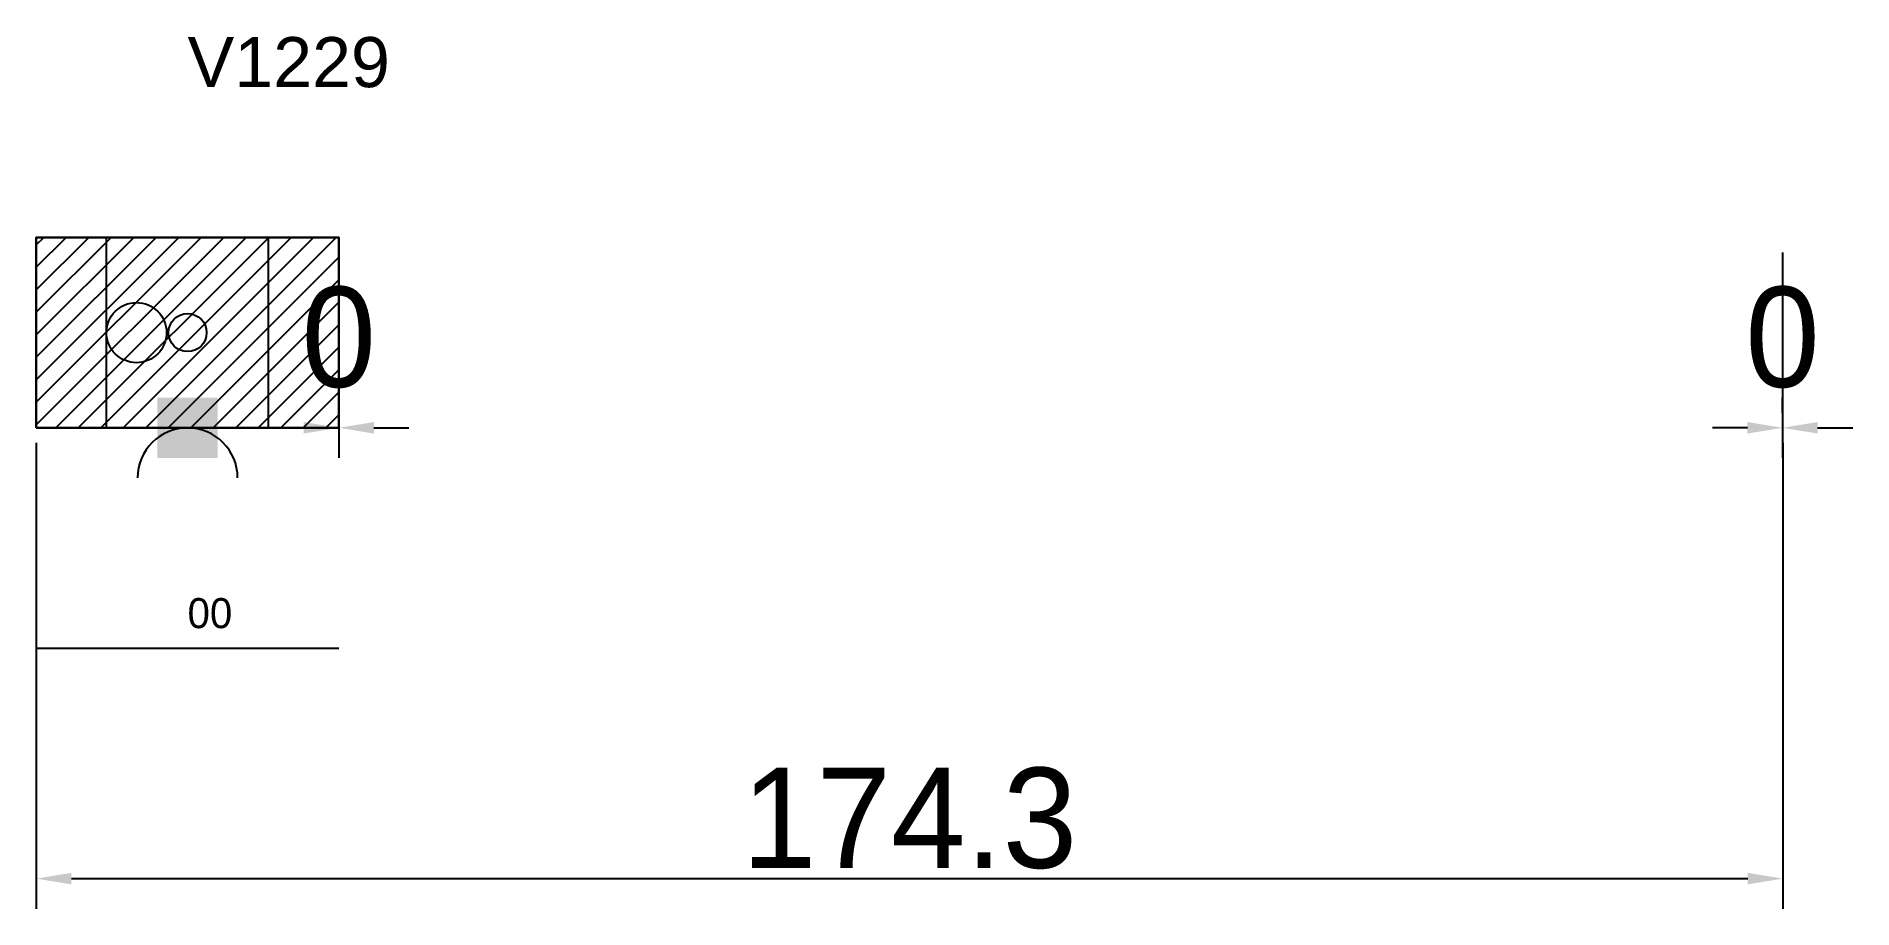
# Model space of a CAD drawing. Header units: metres. Extents: x 12796 to 12977, y 13111 to 13198.
import ezdxf

# ---------------------------------------------------------------- set-up
doc = ezdxf.new("R2010")
doc.units = ezdxf.units.M
for name, color, linetype in [('00 - FELIPE', 2, 'CONTINUOUS'), ('COTA', 241, 'CONTINUOUS'), ('Escoras', 2, 'CONTINUOUS'), ('Forcador', 251, 'CONTINUOUS'), ('Hachura', 251, 'CONTINUOUS'), ('NOMENCLATURA', 7, 'CONTINUOUS'), ('Painéis', 200, 'CONTINUOUS'), ('REAPROVEITAMENTO', 251, 'CONTINUOUS'), ('SARR_2.2x7', 40, 'CONTINUOUS')]:
    doc.layers.add(name, color=color, linetype=linetype)
doc.styles.add('STR_STANDARD', font='arial.ttf')
doc.dimstyles.new('EZ DXF', dxfattribs={"dimtxt": 10, "dimasz": 3.5, "dimexe": 3, "dimexo": 1.5, "dimgap": 1, "dimtad": 1, "dimdec": 1, "dimdsep": 46, "dimcen": 2.5, "dimazin": 3, "dimtfac": 1, "dimtmove": 0, "dimatfit": 3})

# ---------------------------------------------------------------- blocks, each defined once
blk = doc.blocks.new('_CLOSEDFILLED')
at = {"color": 0, "linetype": 'BYBLOCK'}
blk.add_solid([(-1, 0.164), (0, 0), (-1, -0.164)], dxfattribs=at)
blk = doc.blocks.new('*D1')
for p, q in [((12795.5914, 13157.4905), (12795.5914, 13110.9905)), ((12969.8914, 13157.4905), (12969.8914, 13110.9905)), ((12799.0914, 13113.9905), (12966.3914, 13113.9905))]:
    blk.add_line(p, q)
at = {"layer": 'Defpoints'}
for p in [(12795.5914, 13158.9905), (12969.8914, 13158.9905), (12795.5914, 13113.9905)]:
    blk.add_point(p, dxfattribs=at)
at = {"layer": 'COTA', "xscale": 3.5, "yscale": 3.5, "rotation": 180}
blk.add_blockref('_CLOSEDFILLED', (12795.5914, 13113.9905), dxfattribs=at)
at = {"layer": 'COTA', "xscale": 3.5, "yscale": 3.5}
blk.add_blockref('_CLOSEDFILLED', (12969.8914, 13113.9905), dxfattribs=at)
at = {"layer": 'COTA', "insert": (12882.7414, 13119.9905), "char_height": 10, "attachment_point": 5}
blk.add_mtext('174.3', dxfattribs=at)
blk = doc.blocks.new('*D2')
for p, q in [((12969.867375, 13176.4905), (12969.867375, 13155.9905)), ((12969.867375, 13160.4905), (12969.867375, 13161.9905)), ((12966.367375, 13158.9905), (12962.867375, 13158.9905)), ((12969.867375, 13158.9905), (12969.867375, 13158.9905)), ((12973.367375, 13158.9905), (12976.867375, 13158.9905))]:
    blk.add_line(p, q)
at = {"layer": 'Defpoints'}
for p in [(12969.867375, 13177.9905), (12969.867375, 13158.9905), (12969.867375, 13158.9905)]:
    blk.add_point(p, dxfattribs=at)
at = {"layer": 'COTA', "xscale": 3.5, "yscale": 3.5}
blk.add_blockref('_CLOSEDFILLED', (12969.867375, 13158.9905), dxfattribs=at)
at = {"layer": 'COTA', "xscale": 3.5, "yscale": 3.5, "rotation": 180}
blk.add_blockref('_CLOSEDFILLED', (12969.867375, 13158.9905), dxfattribs=at)
at = {"layer": 'COTA', "insert": (12969.867375, 13167.9905), "char_height": 10, "attachment_point": 5}
blk.add_mtext('0', dxfattribs=at)
blk = doc.blocks.new('*D3')
for p, q in [((12795.5914, 13157.4905), (12795.5914, 13110.9905)), ((12969.8914, 13157.4905), (12969.8914, 13110.9905)), ((12799.0914, 13113.9905), (12966.3914, 13113.9905))]:
    blk.add_line(p, q)
at = {"layer": 'Defpoints'}
for p in [(12795.5914, 13158.9905), (12825.7914, 13158.9905)]:
    blk.add_point(p, dxfattribs=at)
at = {"layer": 'COTA', "xscale": 3.5, "yscale": 3.5, "rotation": 180}
blk.add_blockref('_CLOSEDFILLED', (12795.5914, 13113.9905), dxfattribs=at)
at = {"layer": 'COTA', "xscale": 3.5, "yscale": 3.5}
blk.add_blockref('_CLOSEDFILLED', (12969.8914, 13113.9905), dxfattribs=at)
at = {"layer": 'COTA', "insert": (12882.7414, 13119.9905), "char_height": 10, "attachment_point": 5}
blk.add_mtext('174.3', dxfattribs=at)

msp = doc.modelspace()

# ---------------------------------------------------------------- hatches: boundary and pattern name
at = {"layer": 'REAPROVEITAMENTO'}
h = msp.add_hatch(dxfattribs=at)
h.set_pattern_fill('ANSI31', scale=0.5)
h.paths.add_polyline_path([(12795.5914, 13158.9905), (12825.776582, 13158.9905), (12825.776582, 13177.9905), (12795.5914, 13177.9905)])
h = msp.add_hatch(dxfattribs=at)
h.set_pattern_fill('ANSI31', scale=0.5)
h.paths.add_polyline_path([(12795.5914, 13158.9905), (12825.776582, 13158.9905), (12825.776582, 13177.9905), (12795.5914, 13177.9905)])

# ---------------------------------------------------------------- linework, layer by layer
at = {"layer": '00 - FELIPE'}
msp.add_line((12795.5914, 13136.9905), (12825.776582, 13136.9905), dxfattribs=at)
msp.add_line((12795.5914, 13136.9905), (12825.776582, 13136.9905), dxfattribs=at)
at = {"layer": 'Escoras'}
msp.add_circle((12810.683991, 13168.4905), 1.9, dxfattribs=at)
msp.add_circle((12810.683991, 13168.4905), 1.9, dxfattribs=at)
at = {"layer": 'Forcador'}
msp.add_circle((12805.5914, 13168.4905), 3, dxfattribs=at)
msp.add_circle((12805.5914, 13168.4905), 3, dxfattribs=at)
at = {"layer": 'Hachura'}
msp.add_solid([(12807.683991, 13161.9905), (12813.683991, 13161.9905), (12807.683991, 13155.9905), (12813.683991, 13155.9905)], dxfattribs=at)
msp.add_solid([(12807.683991, 13161.9905), (12813.683991, 13161.9905), (12807.683991, 13155.9905), (12813.683991, 13155.9905)], dxfattribs=at)
at = {"layer": 'Painéis'}
for points in [[(12795.5914, 13158.9905), (12795.5914, 13177.9905)], [(12795.5914, 13177.9905), (12825.776582, 13177.9905)], [(12795.5914, 13158.9905), (12795.5914, 13177.9905)], [(12795.5914, 13177.9905), (12825.776582, 13177.9905)], [(12825.776582, 13158.9905), (12825.776582, 13177.9905)], [(12825.776582, 13158.9905), (12825.776582, 13177.9905)], [(12795.5914, 13158.9905), (12825.776582, 13158.9905)], [(12795.5914, 13158.9905), (12825.776582, 13158.9905)]]:
    msp.add_lwpolyline(points, close=True, dxfattribs=at)
msp.add_arc((12810.683991, 13153.9905), 5, 0, 180, dxfattribs=at)
msp.add_arc((12810.683991, 13153.9905), 5, 0, 180, dxfattribs=at)
at = {"layer": 'SARR_2.2x7'}
for p, q in [((12802.5914, 13158.9905), (12802.5914, 13177.9905)), ((12802.5914, 13158.9905), (12802.5914, 13177.9905)), ((12818.776582, 13158.9905), (12818.776582, 13177.9905)), ((12818.776582, 13158.9905), (12818.776582, 13177.9905))]:
    msp.add_line(p, q, dxfattribs=at)

# ---------------------------------------------------------------- texts
at = {"layer": '00 - FELIPE'}
msp.add_text('00', height=3, dxfattribs=at).set_placement((12810.683991, 13138.9905))
msp.add_text('00', height=3, dxfattribs=at).set_placement((12810.683991, 13138.9905))
at = {"layer": 'NOMENCLATURA', "style": 'STR_STANDARD'}
msp.add_text('V1229', height=5, dxfattribs=at).set_placement((12810.683991, 13192.9905))
msp.add_text('V1229', height=5, dxfattribs=at).set_placement((12810.683991, 13192.9905))

# ---------------------------------------------------------------- dimensions: what is measured, and where the dimension line sits
at = {"layer": 'COTA'}
msp.add_linear_dim(base=(12825.776582, 13158.9905), p1=(12825.776582, 13158.9905), p2=(12825.776582, 13177.9905), dimstyle='EZ DXF', dxfattribs=at).render()
for base, p1, p2, picture, middle in [((12825.776582, 13158.9905), (12825.776582, 13158.9905), (12825.776582, 13177.9905), '*D2', (12825.776582, 13167.9905)), ((12795.5914, 13113.9905), (12795.5914, 13158.9905), (12825.7914, 13158.9905), '*D1', (12810.6914, 13122.9905)), ((12795.5914, 13113.9905), (12795.5914, 13158.9905), (12825.7914, 13158.9905), '*D3', (12810.6914, 13122.9905))]:
    dim = msp.add_linear_dim(base=base, p1=p1, p2=p2, dimstyle='EZ DXF', dxfattribs=at)
    dim.commit()
    dim.dimension.update_dxf_attribs({"geometry": picture, "text_midpoint": middle})

doc.saveas('drawing.dxf')
